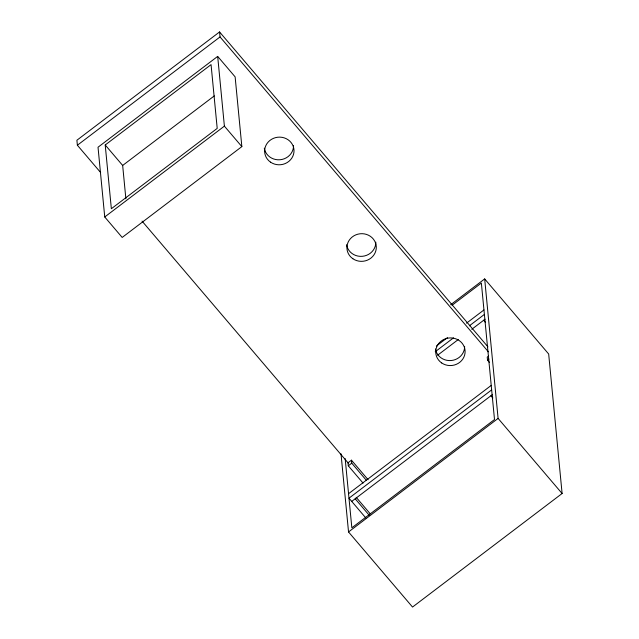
<?xml version="1.0" encoding="UTF-8"?>
<svg xmlns="http://www.w3.org/2000/svg" width="639" height="639" viewBox="0 0 639 639"><rect width="100%" height="100%" fill="white"/><g stroke="black" fill="none" stroke-linecap="round" stroke-linejoin="round"><path stroke-width="0.96" d="M487.932 346.857L219.56 31.95L76.896 140.245L77.375 145.229L100.65 172.546M77.375 145.229L220.04 36.934L219.56 31.95M217.683 56.392L98.023 147.226L104.74 216.972L122.185 237.444L241.846 146.611L235.128 76.872L217.683 56.392L224.393 126.139L241.846 146.611M105.211 144.973L211.062 64.627L217.204 128.391L111.354 208.737L105.211 144.973L122.664 165.445L125.875 198.801M122.664 165.445L214.297 95.89M104.74 216.972L224.393 126.139M450.639 304.747L484.674 278.923L548.677 354.022L562.104 493.516L412.53 607.05L348.535 531.952L341.01 453.794M452.037 305.298L481.367 283.037L494.506 419.535L351.841 527.83L345.172 458.594M436.397 346.034L447.492 337.616M466.518 323.174L483.955 309.939M435.247 351.722L453.474 337.879M469.33 325.85L484.386 314.42M437.627 355.212L458.267 339.541M471.766 329.301L485.057 319.212M368.128 479.737L351.466 460.184L348.007 462.804L348.303 465.791L363.04 483.092M488.611 356.075L487.23 357.121L487.517 360.116L489.442 362.369M348.303 465.791L351.754 463.171L351.466 460.184M487.517 360.116L488.899 359.062M348.551 493.707L491.223 385.413M491.655 389.894L348.99 498.188L365.875 518.013M351.73 501.407L492.326 394.686M348.535 531.952L498.101 418.409L484.674 278.923M483.675 320.259L485.6 322.519M220.04 36.934L488.412 351.841M490.944 395.733L492.869 397.993M498.101 418.409L562.104 493.516M351.754 463.171L366.498 480.472M142.042 221.11L348.327 463.171M356.179 497.31L370.277 513.852M355.18 498.787L369.286 515.338M375.82 242.141A14.705 13.826 -5.5 0 1 362.337 256.311A14.705 13.826 -5.5 0 1 346.594 244.737M293.533 145.58A14.705 13.826 -5.5 0 1 280.05 159.75A14.705 13.826 -5.5 0 1 264.306 148.176M464.641 346.362A14.705 13.826 -5.5 0 1 451.158 360.532A14.705 13.826 -5.5 0 1 435.415 348.958M352.864 258.731A14.705 13.826 -5.5 0 0 376.211 248.93A14.705 13.826 -5.5 0 0 355.755 234.896A14.705 13.826 -5.5 0 0 352.864 258.731M270.569 162.17A14.705 13.826 -5.5 0 0 293.924 152.37A14.705 13.826 -5.5 0 0 273.468 138.336A14.705 13.826 -5.5 0 0 270.569 162.17M441.677 362.952A14.705 13.826 -5.5 0 0 465.024 353.151A14.705 13.826 -5.5 0 0 444.576 339.117A14.705 13.826 -5.5 0 0 441.677 362.952"/></g></svg>
